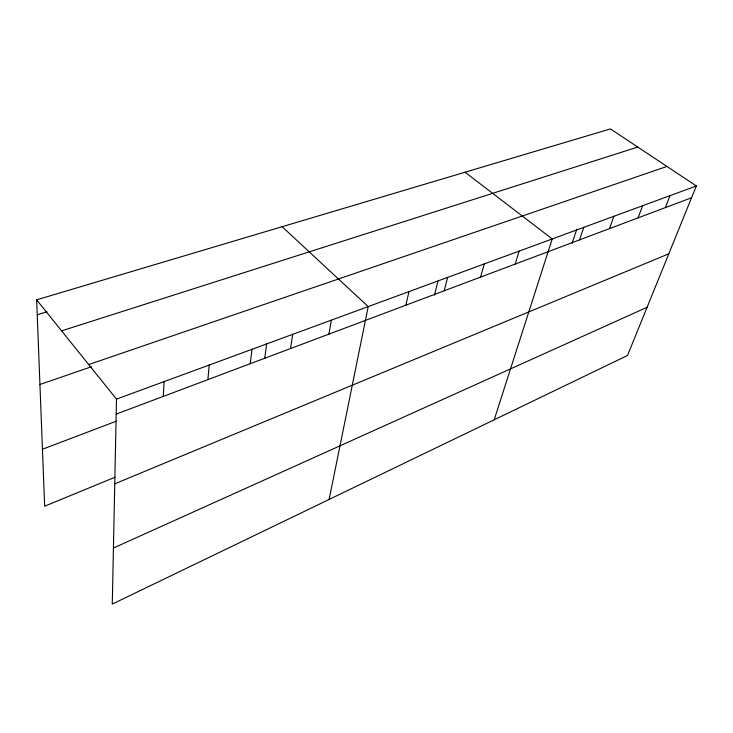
<?xml version="1.0" encoding="UTF-8"?>
<svg xmlns="http://www.w3.org/2000/svg" width="733" height="733" viewBox="0 0 733 733"><rect width="100%" height="100%" fill="white"/><g stroke="black" fill="none" stroke-linecap="round" stroke-linejoin="round"><path stroke-width="1.1" d="M36.65 299.834L116.492 399.119L112.277 604.093L627.53 355.459L696.35 185.971L610.461 128.907L36.65 299.834L44.658 506.201L114.989 477.256M163.257 396.416L164.1 381.618M207.888 379.63L209.207 365.034M250.255 363.696L252.015 349.302M264.695 358.547L266.72 343.218M290.534 348.551L292.678 334.349M328.879 334.138L331.362 320.129M329.135 499.448L368.204 306.586L282.123 226.717M405.853 305.194L408.977 291.606M434.449 295.262L438.032 280.858M444.198 290.781L447.606 277.404M480.591 277.092L484.256 263.926M515.198 264.082L519.092 251.126M494.189 419.807L552.224 238.949L465.061 172.218M572.079 243.246L576.807 229.172M579.519 239.893L583.789 227.349M609.462 228.632L613.888 216.281M638.058 217.884L642.621 205.716M665.399 207.604L670.081 195.629M113.432 548.037L647.102 307.274M114.751 483.817L668.808 253.801M42.45 449.256L116.318 421.182M116.18 414.118L691.558 197.763M116.492 399.119L696.35 185.971M39.93 384.495L91.561 366.711M88.702 364.567L666.957 166.446M61.599 330.858L637.774 147.058M37.227 314.759L46.985 311.782"/></g></svg>
